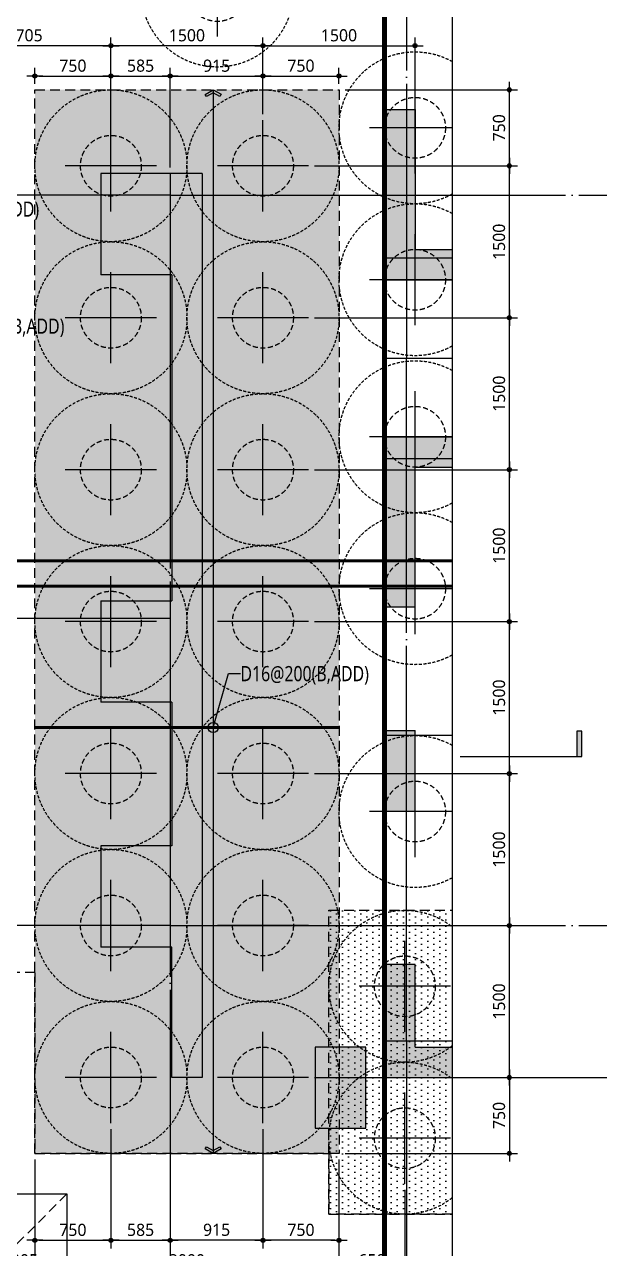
# Model space of a CAD drawing. Header units: millimetres. Extents: x 262481 to 2519995, y -394348 to 364571.
# Drawn here: x 518867 to 524539, y -78800 to -66717 of the extents above; entities that cross this region are included whole.
import ezdxf
from ezdxf.enums import TextEntityAlignment as Align
from ezdxf.xclip import XClip

# ---------------------------------------------------------------- set-up
doc = ezdxf.new("R2010")
doc.units = ezdxf.units.MM
doc.header["$LTSCALE"] = 65
doc.header["$XCLIPFRAME"] = 0
for name, pattern in [('CEN', [62, 60, -1, 0, -1]), ('HID', [2.5, 2, -0.5]), ('HID2', [7.5, 6, -1.5]), ('XS-기초$0$CEN', [62, 60, -1, 0, -1]), ('XS-기초$0$HID', [2.3, 1.5, -0.8])]:
    doc.linetypes.add(name, pattern=pattern)
doc.layers.get('Defpoints').update_dxf_attribs({"color": 145})
for name, color, linetype in [('BAR-B', 2, 'HID2'), ('BAR-T', 2, 'Continuous'), ('CEN', 1, 'CEN'), ('DIM', 7, 'Continuous'), ('DOT', 3, 'Continuous'), ('LEADER', 7, 'Continuous'), ('SEC', 11, 'Continuous'), ('T', 1, 'Continuous'), ('XS-기초$0$252', 252, 'Continuous'), ('XS-기초$0$CEN', 1, 'XS-기초$0$CEN'), ('XS-기초$0$PILE', 3, 'XS-기초$0$HID'), ('XS-기초$0$WALL', 11, 'Continuous'), ('XS-기초$0$기초연단', 3, 'Continuous'), ('XS-기초$0$보강구간', 6, 'XS-기초$0$HID'), ('XS-기초$0$집수정-우수', 6, 'Continuous'), ('철근변경선', 1, 'HID')]:
    doc.layers.add(name, color=color, linetype=linetype)
doc.layers.add('DEFPOINT', color=144, linetype='Continuous', plot=False)
doc.layers.add('XS-기초$0$DEFPOINT', color=144, linetype='Continuous', plot=False)
doc.styles.add('맑은고딕', font='malgun.ttf')
doc.dimstyles.new('DIM_40', dxfattribs={"dimscale": 40, "dimtxt": 3, "dimasz": 1, "dimexe": 2, "dimexo": 1.5, "dimgap": 1, "dimtad": 1, "dimdec": 0, "dimzin": 0, "dimdsep": 46, "dimtxsty": '맑은고딕', "dimblk1": 'DIMDOT', "dimblk2": 'DIMDOT', "dimsah": 1, "dimcen": 0.09, "dimdle": 2, "dimclrd": 7, "dimclre": 7, "dimclrt": 6, "dimadec": 0, "dimazin": 0, "dimtfac": 1, "dimtdec": 0, "dimtix": 1, "dimtmove": 2, "dimatfit": 3, "dimldrblk": 'DIMDOT', "dimfxl": 0, "dimtolj": 1, "dimtzin": 0, "dimarcsym": 0})

# ---------------------------------------------------------------- blocks, each defined once
blk = doc.blocks.new('XS-기초$0$PILE-600')
at = {"layer": 'XS-기초$0$DEFPOINT', "color": 173, "linetype": 'XS-기초$0$HID', "ltscale": 0.3}
blk.add_circle((0, 0), 750, dxfattribs=at)
at = {"layer": 'XS-기초$0$PILE', "linetype": 'Continuous'}
for p, q in [((0, -450), (0, 450)), ((-450, 0), (450, 0))]:
    blk.add_line(p, q, dxfattribs=at)
at = {"layer": 'XS-기초$0$PILE', "ltscale": 0.5}
blk.add_circle((0, 0), 300, dxfattribs=at)
blk = doc.blocks.new('XS-기초$0$A$C762E058C')
at = {"layer": 'XS-기초$0$252'}
h = blk.add_hatch(color=256, dxfattribs=at)
h.dxf.hatch_style = 1
h.paths.add_polyline_path([(93400, -71500), (92600, -71500), (92600, -72000), (93400, -72000)])
h.paths.add_polyline_path([(85300, -71500), (84500, -71500), (84500, -72000), (85300, -72000)])
h.paths.add_polyline_path([(93400, -63400), (92600, -63400), (92600, -63900), (93400, -63900)])
h.paths.add_polyline_path([(85300, -63400), (84500, -63400), (84500, -63900), (85300, -63900)])
h.paths.add_polyline_path([(93400, -55300), (92600, -55300), (92600, -55800), (93400, -55800)])
h.paths.add_polyline_path([(85300, -55300), (84500, -55300), (84500, -55800), (85300, -55800)])
h.paths.add_polyline_path([(93400, -47200), (92600, -47200), (92600, -47700), (93400, -47700)])
h.paths.add_polyline_path([(85300, -47200), (84500, -47200), (84500, -47700), (85300, -47700)])
h.paths.add_polyline_path([(93400, -39100), (92600, -39100), (92600, -39600), (93400, -39600)])
h.paths.add_polyline_path([(85300, -39100), (84500, -39100), (84500, -39600), (85300, -39600)])
h.paths.add_polyline_path([(73650, -71500), (72850, -71500), (72850, -72000), (73650, -72000)])
h.paths.add_polyline_path([(77850, -71500), (77050, -71500), (77050, -72000), (77850, -72000)])
h.paths.add_polyline_path([(68450, -71500), (67650, -71500), (67650, -72000), (68450, -72000)])
h.paths.add_polyline_path([(73650, -63400), (72850, -63400), (72850, -63900), (73650, -63900)])
h.paths.add_polyline_path([(77850, -63400), (77050, -63400), (77050, -63900), (77850, -63900)])
h.paths.add_polyline_path([(68450, -63400), (67650, -63400), (67650, -63900), (68450, -63900)])
h.paths.add_polyline_path([(73650, -55300), (72850, -55300), (72850, -55800), (73650, -55800)])
h.paths.add_polyline_path([(77850, -55300), (77050, -55300), (77050, -55800), (77850, -55800)])
h.paths.add_polyline_path([(68450, -55300), (67650, -55300), (67650, -55800), (68450, -55800)])
h.paths.add_polyline_path([(73650, -47200), (72850, -47200), (72850, -47700), (73650, -47700)])
h.paths.add_polyline_path([(77850, -47200), (77050, -47200), (77050, -47700), (77850, -47700)])
h.paths.add_polyline_path([(68450, -47200), (67650, -47200), (67650, -47700), (68450, -47700)])
h.paths.add_polyline_path([(73650, -39100), (72850, -39100), (72850, -39600), (73650, -39600)])
h.paths.add_polyline_path([(77850, -39100), (77050, -39100), (77050, -39600), (77850, -39600)])
h.paths.add_polyline_path([(68450, -39100), (67650, -39100), (67650, -39600), (68450, -39600)])
h.paths.add_polyline_path([(73650, -22900), (72850, -22900), (72850, -23400), (73650, -23400)])
h.paths.add_polyline_path([(73650, -31000), (72850, -31000), (72850, -31500), (73650, -31500)])
h.paths.add_polyline_path([(101500, -63400), (100700, -63400), (100700, -63900), (101500, -63900)])
h.paths.add_polyline_path([(101500, -41540), (100700, -41540), (100700, -42040), (101500, -42040)])
h.paths.add_polyline_path([(101500, -35500), (100700, -35500), (100700, -36000), (101500, -36000)])
h.paths.add_polyline_path([(101500, -29350), (100700, -29350), (100700, -29850), (101500, -29850)])
h.paths.add_polyline_path([(101500, -22900), (100700, -22900), (100700, -23400), (101500, -23400)])
h.paths.add_polyline_path([(68450, -22900), (67650, -22900), (67650, -23400), (68450, -23400)])
h.paths.add_polyline_path([(77850, -22900), (77050, -22900), (77050, -23400), (77850, -23400)])
h.paths.add_polyline_path([(85300, -22900), (84500, -22900), (84500, -23400), (85300, -23400)])
h.paths.add_polyline_path([(93400, -31000), (92600, -31000), (92600, -31500), (93400, -31500)])
h.paths.add_polyline_path([(77850, -31000), (77050, -31000), (77050, -31500), (77850, -31500)])
h.paths.add_polyline_path([(85300, -31000), (84500, -31000), (84500, -31500), (85300, -31500)])
h.paths.add_polyline_path([(93400, -22900), (92600, -22900), (92600, -23400), (93400, -23400)])
h.paths.add_polyline_path([(68450, -31000), (67650, -31000), (67650, -31500), (68450, -31500)])
h.paths.add_polyline_path([(101500, -47580), (100700, -47580), (100700, -48080), (101500, -48080)])
h.paths.add_polyline_path([(101500, -55300), (100700, -55300), (100700, -55800), (101500, -55800)])
h.paths.add_polyline_path([(101700, -72000), (101700, -71200), (101200, -71200), (101200, -72000)])
h.paths.add_polyline_path([(125700, -72000), (125700, -71200), (125200, -71200), (125200, -72000)])
h.paths.add_polyline_path([(117700, -72000), (117700, -71200), (117200, -71200), (117200, -72000)])
h.paths.add_polyline_path([(109700, -72000), (109700, -71200), (109200, -71200), (109200, -72000)])
h.paths.add_polyline_path([(136755, -71500), (135955, -71500), (135955, -72000), (136755, -72000)])
h.paths.add_polyline_path([(144555, -71500), (143755, -71500), (143755, -72000), (144555, -72000)])
h.paths.add_polyline_path([(133700, -72000), (133700, -71200), (133200, -71200), (133200, -72000)])
h = blk.add_hatch(color=256, dxfattribs=at)
h.dxf.hatch_style = 1
h.paths.add_polyline_path([(124805, -55785), (124805, -55985), (123925, -55985), (123925, -56285), (125305, -56285), (125305, -57445), (126255, -57445), (126255, -63825), (124900, -63825), (124900, -64125), (125200, -64125), (125200, -64625), (125700, -64625), (125700, -64125), (126255, -64125), (126255, -65410), (126505, -65410), (126505, -64125), (127860, -64125), (127860, -63825), (126505, -63825), (126505, -57445), (127455, -57445), (127455, -56285), (128835, -56285), (128835, -55985), (127155, -55985), (127155, -57145), (126380, -57145), (125605, -57145), (125605, -55985), (125605, -55785)])
h.paths.add_polyline_path([(106100, -55300), (105300, -55300), (105300, -55800), (106100, -55800)])
h.paths.add_polyline_path([(105600, -63900), (105800, -63900), (105800, -65410), (106100, -65410), (106100, -64125), (107400, -64125), (107400, -63825), (106100, -63825), (106100, -60730), (109280, -60730), (109280, -60480), (106100, -60480), (106100, -56285), (106915, -56285), (106915, -55985), (105800, -55985), (105800, -63100), (105600, -63100)])
h.paths.add_polyline_path([(133680, -63250), (133480, -63250), (133480, -55950), (133680, -55950), (133680, -55150), (133480, -55150), (133480, -54495), (133180, -54495), (133180, -55985), (132365, -55985), (132365, -56285), (133180, -56285), (133180, -60480), (130000, -60480), (130000, -60730), (133180, -60730), (133180, -63825), (131880, -63825), (131880, -64125), (133180, -64125), (133180, -65410), (133480, -65410), (133480, -64050), (133680, -64050)])
h.paths.add_polyline_path([(117700, -64625), (117700, -63825), (117200, -63825), (117200, -64625)], flags=17)
h.paths.add_polyline_path([(109700, -63825), (109200, -63825), (108910, -63825), (108910, -64125), (109200, -64125), (109200, -64625), (109700, -64625)])
h.paths.add_polyline_path([(124075, -54635), (124375, -54635), (124375, -46185), (117850, -46185), (117850, -45985), (117050, -45985), (117050, -46185), (116075, -46185), (116075, -46485), (116525, -46485), (116525, -49385), (116825, -49385), (116825, -46485), (121375, -46485), (121375, -49085), (117935, -49085), (117935, -49385), (121850, -49385), (121850, -49085), (121675, -49085), (121675, -46485), (124075, -46485), (124075, -49085), (123420, -49085), (123420, -49385), (124075, -49385), (124075, -51585), (123475, -51585), (123475, -51885), (124075, -51885), (124075, -54185), (119175, -54185), (119175, -51885), (119875, -51885), (119875, -51585), (118875, -51585), (118875, -54185), (116525, -54185), (116525, -54485), (124075, -54485)])
h.paths.add_polyline_path([(120965, -51885), (122285, -51885), (122285, -51585), (120965, -51585)], flags=17)
h.paths.add_polyline_path([(114725, -53185), (113725, -53185), (113725, -53885), (110505, -53885), (110505, -53185), (109505, -53185), (109505, -53885), (108085, -53885), (108085, -53185), (107085, -53185), (107085, -53885), (105800, -53885), (105800, -54185), (114725, -54185)])
h.paths.add_polyline_path([(113025, -65410), (112775, -65410), (112775, -64125), (111420, -64125), (111420, -63825), (112775, -63825), (112775, -57445), (111825, -57445), (111825, -56285), (110445, -56285), (110445, -55985), (112125, -55985), (112125, -57145), (112900, -57145), (113675, -57145), (113675, -55985), (115355, -55985), (115355, -56285), (113975, -56285), (113975, -57445), (113025, -57445), (113025, -63825), (114380, -63825), (114380, -64125), (113025, -64125)])
h.paths.add_polyline_path([(119765, -65410), (119515, -65410), (119515, -64125), (118400, -64125), (118400, -63825), (119515, -63825), (119515, -60730), (116520, -60730), (116520, -60480), (119515, -60480), (119515, -56285), (118885, -56285), (118885, -55985), (119640, -55985), (120395, -55985), (120395, -56285), (119765, -56285), (119765, -60480), (122760, -60480), (122760, -60730), (119765, -60730), (119765, -63825), (120880, -63825), (120880, -64125), (119765, -64125)])
h.paths.add_polyline_path([(122390, -64125), (122390, -63825), (122790, -63825), (122790, -64125)])
h.paths.add_polyline_path([(122510, -63125), (122760, -63125), (122760, -61590), (122510, -61590)], flags=17)
h.paths.add_polyline_path([(122510, -56985), (122760, -56985), (122760, -57815), (122510, -57815)], flags=17)
h.paths.add_polyline_path([(121905, -56285), (122705, -56285), (122705, -55985), (121905, -55985)])
h.paths.add_polyline_path([(130370, -64125), (130370, -63825), (129970, -63825), (129970, -64125)])
h.paths.add_polyline_path([(130250, -63125), (130000, -63125), (130000, -61590), (130250, -61590)])
h.paths.add_polyline_path([(130250, -56985), (130000, -56985), (130000, -57815), (130250, -57815)])
h.paths.add_polyline_path([(130855, -56285), (130055, -56285), (130055, -55985), (130855, -55985)], flags=17)
h.paths.add_polyline_path([(116890, -64125), (116890, -63825), (116490, -63825), (116490, -64125)])
h.paths.add_polyline_path([(116770, -63125), (116520, -63125), (116520, -61590), (116770, -61590)])
h.paths.add_polyline_path([(116770, -56985), (116520, -56985), (116520, -57815), (116770, -57815)])
h.paths.add_polyline_path([(117375, -56285), (116575, -56285), (116575, -55985), (117375, -55985)])
h.paths.add_polyline_path([(109030, -63125), (109280, -63125), (109280, -61590), (109030, -61590)], flags=17)
h.paths.add_polyline_path([(109030, -56985), (109280, -56985), (109280, -57815), (109030, -57815)], flags=17)
h.paths.add_polyline_path([(108425, -56285), (109225, -56285), (109225, -55985), (108425, -55985)])
h.paths.add_polyline_path([(125850, -47200), (125050, -47200), (125050, -47700), (125850, -47700)])
h.paths.add_polyline_path([(114725, -50300), (113725, -50300), (113725, -51300), (114725, -51300)])
h.paths.add_polyline_path([(110505, -50300), (109505, -50300), (109505, -51300), (110505, -51300)])
h.paths.add_polyline_path([(108085, -50300), (107085, -50300), (107085, -51300), (108085, -51300)])
h.paths.add_polyline_path([(110505, -45410), (109505, -45410), (109505, -44410), (110505, -44410)])
h.paths.add_polyline_path([(108085, -45410), (107085, -45410), (107085, -44410), (108085, -44410)])
h.paths.add_polyline_path([(110505, -48330), (109505, -48330), (109505, -47330), (110505, -47330), (110505, -47705), (113005, -47705), (113005, -46805), (114425, -46805), (114425, -45775), (114725, -45775), (114725, -47105), (113305, -47105), (113305, -47830), (113305, -48555), (114725, -48555), (114725, -49850), (114425, -49850), (114425, -48855), (113005, -48855), (113005, -47955), (110505, -47955)])
h.paths.add_polyline_path([(108085, -48330), (107085, -48330), (107085, -47955), (105800, -47955), (105800, -47705), (107085, -47705), (107085, -47330), (108085, -47330)])
h.paths.add_polyline_path([(113725, -44360), (113725, -44610), (113095, -44610), (113095, -44360)])
h.paths.add_polyline_path([(114425, -43755), (114425, -44555), (114725, -44555), (114725, -43755)])
h.paths.add_polyline_path([(133850, -47200), (133050, -47200), (133050, -47700), (133850, -47700)])
h.paths.add_polyline_path([(125850, -39100), (125050, -39100), (125050, -39600), (125850, -39600)])
h.paths.add_polyline_path([(117850, -39100), (117050, -39100), (117050, -39600), (117850, -39600)], flags=17)
h.paths.add_polyline_path([(117485, -34200), (117485, -34500), (118975, -34500), (118975, -36300), (116075, -36300), (116075, -36600), (119275, -36600), (119275, -29350), (105800, -29350), (105800, -29650), (107085, -29650), (107085, -30350), (108085, -30350), (108085, -29650), (109505, -29650), (109505, -30350), (110505, -30350), (110505, -29650), (114425, -29650), (114425, -30465), (114725, -30465), (114725, -29650), (116075, -29650), (116075, -35190), (116375, -35190), (116375, -29650), (118975, -29650), (118975, -34200)])
h.paths.add_polyline_path([(110505, -41290), (109505, -41290), (109505, -42290), (110505, -42290), (110505, -41915), (114425, -41915), (114425, -42545), (114725, -42545), (114725, -41790), (114725, -41035), (114425, -41035), (114425, -41665), (110505, -41665)])
h.paths.add_polyline_path([(108085, -41290), (107085, -41290), (107085, -41665), (105800, -41665), (105800, -41915), (107085, -41915), (107085, -42290), (108085, -42290)])
h.paths.add_polyline_path([(110505, -38170), (109505, -38170), (109505, -39170), (110505, -39170)])
h.paths.add_polyline_path([(108085, -38170), (107085, -38170), (107085, -39170), (108085, -39170)])
h.paths.add_polyline_path([(110505, -36250), (109505, -36250), (109505, -35250), (110505, -35250), (110505, -35625), (113005, -35625), (113005, -34725), (114425, -34725), (114425, -33695), (114725, -33695), (114725, -35025), (113305, -35025), (113305, -35750), (113305, -36475), (114725, -36475), (114725, -37805), (114425, -37805), (114425, -36775), (113005, -36775), (113005, -35875), (110505, -35875)])
h.paths.add_polyline_path([(108085, -36250), (107085, -36250), (107085, -35875), (105800, -35875), (105800, -35625), (107085, -35625), (107085, -35250), (108085, -35250)])
h.paths.add_polyline_path([(110505, -33330), (109505, -33330), (109505, -32330), (110505, -32330)], flags=17)
h.paths.add_polyline_path([(108085, -33330), (107085, -33330), (107085, -32330), (108085, -32330)], flags=17)
h.paths.add_polyline_path([(113725, -39220), (113725, -38970), (113095, -38970), (113095, -39220)])
h.paths.add_polyline_path([(114425, -39825), (114425, -39025), (114725, -39025), (114725, -39825)])
h.paths.add_polyline_path([(113725, -32280), (113725, -32530), (113095, -32530), (113095, -32280)], flags=17)
h.paths.add_polyline_path([(114425, -31675), (114425, -32475), (114725, -32475), (114725, -31675)], flags=17)
edge = h.paths.add_edge_path()
edge.add_line((121375, -49385), (121850, -49385))
edge.add_line((116075, -34200), (116075, -34500))
blk = doc.blocks.new('XS-기초')
at = {"layer": 'XS-기초$0$CEN'}
for p, q in [((225610, 144430), (225610, 150470)), ((232820, 144430), (232820, 150470)), ((228640, 144430), (228640, 148150)), ((233035, 144430), (224110, 144430)), ((224470, 142315), (224470, 132890)), ((227490, 142315), (227490, 140265)), ((230220, 142315), (230220, 140640)), ((231210, 142315), (231210, 132890)), ((231210, 142315), (231210, 132890)), ((232200, 142315), (232200, 140640)), ((224470, 142100), (231210, 142100)), ((237950, 142100), (231210, 142100))]:
    blk.add_line(p, q, dxfattribs=at)
at = {"layer": 'XS-기초$0$WALL'}
for p, q in [((225395, 144415), (225395, 145115)), ((226395, 145115), (225395, 145115)), ((226395, 144415), (226395, 145115)), ((227815, 144415), (227815, 145115)), ((228815, 145115), (227815, 145115)), ((228815, 145115), (228815, 144415)), ((232035, 144415), (232035, 145115)), ((233035, 145115), (232035, 145115)), ((233035, 144115), (233035, 145115)), ((224110, 144115), (224110, 144415)), ((224110, 144415), (225395, 144415)), ((227815, 144415), (226395, 144415)), ((232035, 144415), (228815, 144415)), ((233035, 144115), (224110, 144115)), ((223610, 143000), (223610, 142500)), ((224410, 143000), (223610, 143000)), ((224410, 142500), (224410, 143000)), ((223610, 142500), (224410, 142500)), ((224110, 142315), (225225, 142315)), ((224110, 142315), (224110, 135200)), ((225225, 142015), (225225, 142315)), ((226735, 142015), (226735, 142315)), ((226735, 142315), (227535, 142315)), ((227535, 142315), (227535, 142015)), ((228755, 142315), (228755, 142015)), ((228755, 142315), (230435, 142315)), ((230435, 142315), (230435, 141155)), ((233665, 142315), (231985, 142315)), ((231985, 142315), (231985, 141155)), ((233665, 142315), (233665, 142015)), ((224410, 142015), (225225, 142015)), ((224410, 142015), (224410, 137820)), ((226735, 142015), (227535, 142015)), ((228755, 142015), (230135, 142015)), ((230135, 142015), (230135, 140855)), ((233665, 142015), (232285, 142015)), ((232285, 142015), (232285, 140855))]:
    blk.add_line(p, q, dxfattribs=at)
at = {"layer": 'XS-기초$0$기초연단', "linetype": 'XS-기초$0$HID'}
for p, q in [((225145, 145765), (225145, 148970)), ((225145, 145765), (223360, 145765)), ((223360, 145765), (223360, 142865)), ((222760, 142865), (222760, 132140)), ((223360, 142865), (222760, 142865))]:
    blk.add_line(p, q, dxfattribs=at)
at = {"layer": 'XS-기초$0$보강구간'}
for points in [[(223360, 142765), (223360, 145765), (233860, 145765), (233860, 142765)], [(225760, 132140), (222760, 132140), (222760, 142865), (225760, 142865)]]:
    blk.add_lwpolyline(points, close=True, dxfattribs=at)
at = {"layer": 'XS-기초$0$집수정-우수', "linetype": 'XS-기초$0$HID'}
blk.add_line((222960, 145450), (221460, 146950), dxfattribs=at)
at = {"layer": 'XS-기초$0$집수정-우수'}
blk.add_lwpolyline([(222960, 145450), (221460, 145450), (221460, 146950), (222960, 146950)], close=True, dxfattribs=at)
at = {"layer": 'XS-기초$0$252'}
blk.add_blockref('XS-기초$0$A$C762E058C', (118310, 198300), dxfattribs=at)
at = {"layer": 'XS-기초$0$PILE'}
for p in [(224110, 145015), (225610, 145015), (227110, 145015), (228610, 145015), (230110, 145015), (231610, 145015), (233110, 145015), (234835, 143965), (224110, 143515), (225610, 143515), (227110, 143515), (228610, 143515), (230110, 143515), (231610, 143515), (233110, 143515), (223510, 142115), (225010, 142115), (226735, 142015), (228935, 142015), (230435, 142015), (231985, 142015), (233485, 142015)]:
    blk.add_blockref('XS-기초$0$PILE-600', p, dxfattribs=at)
blk = doc.blocks.new('단면기호')
at = {"layer": 'SEC'}
blk.add_hatch(color=2, dxfattribs=at).paths.add_polyline_path([(-0.83, 0), (0, 0), (0, 4.17), (-0.83, 4.17)])
at = {"layer": 'SEC', "color": 2}
blk.add_line((-0.83, 0), (0, 0), dxfattribs=at)
blk.add_lwpolyline([(-20, 0), (0, 0), (0, 4.17), (-0.83, 4.17), (-0.83, 0)], dxfattribs=at)
blk = doc.blocks.new('DIMDOT')
at = {"layer": 'DIM', "linetype": 'Continuous'}
blk.add_line((-2, 0), (2, 0), dxfattribs=at)
for radius in [0.5, 0.25]:
    blk.add_circle((0, 0), radius, dxfattribs=at)
blk = doc.blocks.new('*D755')
at = {"layer": 'Defpoints', "color": 0, "linetype": 'Continuous', "transparency": 16777216}
for p in [(518969, -77862), (521969, -77862), (521969, -79019)]:
    blk.add_point(p, dxfattribs=at)
at = {"layer": 'DIM', "color": 7, "linetype": 'Continuous', "lineweight": -2, "transparency": 16777216}
for p, q in [((518969, -77922), (518969, -79099)), ((521969, -77922), (521969, -79099)), ((519009, -79019), (521929, -79019))]:
    blk.add_line(p, q, dxfattribs=at)
at = {"layer": 'DIM', "color": 7, "linetype": 'Continuous', "lineweight": -2, "transparency": 16777216, "xscale": 40, "yscale": 40, "zscale": 40, "rotation": 180}
blk.add_blockref('DIMDOT', (518969, -79019), dxfattribs=at)
at = {"layer": 'DIM', "color": 7, "linetype": 'Continuous', "lineweight": -2, "transparency": 16777216, "xscale": 40, "yscale": 40, "zscale": 40}
blk.add_blockref('DIMDOT', (521969, -79019), dxfattribs=at)
at = {"layer": 'DIM', "color": 6, "linetype": 'Continuous', "transparency": 16777216, "insert": (520469, -78917), "char_height": 120, "attachment_point": 5, "style": '맑은고딕'}
blk.add_mtext('\\A1;3000', dxfattribs=at)
blk = doc.blocks.new('*D756')
at = {"layer": 'Defpoints', "color": 0, "linetype": 'Continuous', "transparency": 16777216}
for p in [(519719, -77562), (518969, -77862), (519719, -78719)]:
    blk.add_point(p, dxfattribs=at)
at = {"layer": 'DIM', "color": 7, "linetype": 'Continuous', "lineweight": -2, "transparency": 16777216}
for p, q in [((519719, -77622), (519719, -78799)), ((518969, -77922), (518969, -78799)), ((519009, -78719), (519679, -78719))]:
    blk.add_line(p, q, dxfattribs=at)
at = {"layer": 'DIM', "color": 7, "linetype": 'Continuous', "lineweight": -2, "transparency": 16777216, "xscale": 40, "yscale": 40, "zscale": 40, "rotation": 180}
blk.add_blockref('DIMDOT', (518969, -78719), dxfattribs=at)
at = {"layer": 'DIM', "color": 7, "linetype": 'Continuous', "lineweight": -2, "transparency": 16777216, "xscale": 40, "yscale": 40, "zscale": 40}
blk.add_blockref('DIMDOT', (519719, -78719), dxfattribs=at)
at = {"layer": 'DIM', "color": 6, "linetype": 'Continuous', "transparency": 16777216, "insert": (519344, -78617), "char_height": 120, "attachment_point": 5, "style": '맑은고딕'}
blk.add_mtext('\\A1;750', dxfattribs=at)
blk = doc.blocks.new('*D757')
at = {"layer": 'Defpoints', "color": 0, "linetype": 'Continuous', "transparency": 16777216}
for p in [(521219, -77562), (521969, -77862), (521219, -78719)]:
    blk.add_point(p, dxfattribs=at)
at = {"layer": 'DIM', "color": 7, "linetype": 'Continuous', "lineweight": -2, "transparency": 16777216}
for p, q in [((521219, -77622), (521219, -78799)), ((521969, -77922), (521969, -78799)), ((521929, -78719), (521259, -78719))]:
    blk.add_line(p, q, dxfattribs=at)
at = {"layer": 'DIM', "color": 7, "linetype": 'Continuous', "lineweight": -2, "transparency": 16777216, "xscale": 40, "yscale": 40, "zscale": 40, "rotation": 180}
blk.add_blockref('DIMDOT', (521219, -78719), dxfattribs=at)
at = {"layer": 'DIM', "color": 7, "linetype": 'Continuous', "lineweight": -2, "transparency": 16777216, "xscale": 40, "yscale": 40, "zscale": 40}
blk.add_blockref('DIMDOT', (521969, -78719), dxfattribs=at)
at = {"layer": 'DIM', "color": 6, "linetype": 'Continuous', "transparency": 16777216, "insert": (521594, -78617), "char_height": 120, "attachment_point": 5, "style": '맑은고딕'}
blk.add_mtext('\\A1;750', dxfattribs=at)
blk = doc.blocks.new('*D758')
at = {"layer": 'Defpoints', "color": 0, "linetype": 'Continuous', "transparency": 16777216}
for p in [(521219, -77562), (520304, -77862), (520304, -78719)]:
    blk.add_point(p, dxfattribs=at)
at = {"layer": 'DIM', "color": 7, "linetype": 'Continuous', "lineweight": -2, "transparency": 16777216}
for p, q in [((521219, -77622), (521219, -78799)), ((520304, -77922), (520304, -78799)), ((521179, -78719), (520344, -78719))]:
    blk.add_line(p, q, dxfattribs=at)
at = {"layer": 'DIM', "color": 7, "linetype": 'Continuous', "lineweight": -2, "transparency": 16777216, "xscale": 40, "yscale": 40, "zscale": 40, "rotation": 180}
blk.add_blockref('DIMDOT', (520304, -78719), dxfattribs=at)
at = {"layer": 'DIM', "color": 7, "linetype": 'Continuous', "lineweight": -2, "transparency": 16777216, "xscale": 40, "yscale": 40, "zscale": 40}
blk.add_blockref('DIMDOT', (521219, -78719), dxfattribs=at)
at = {"layer": 'DIM', "color": 6, "linetype": 'Continuous', "transparency": 16777216, "insert": (520762, -78616), "char_height": 120, "attachment_point": 5, "style": '맑은고딕'}
blk.add_mtext('\\A1;915', dxfattribs=at)
blk = doc.blocks.new('*D759')
at = {"layer": 'Defpoints', "color": 0, "linetype": 'Continuous', "transparency": 16777216}
for p in [(520304, -77562), (519719, -77862), (520304, -78719)]:
    blk.add_point(p, dxfattribs=at)
at = {"layer": 'DIM', "color": 7, "linetype": 'Continuous', "lineweight": -2, "transparency": 16777216}
for p, q in [((520304, -77622), (520304, -78799)), ((519719, -77922), (519719, -78799)), ((519759, -78719), (520264, -78719))]:
    blk.add_line(p, q, dxfattribs=at)
at = {"layer": 'DIM', "color": 7, "linetype": 'Continuous', "lineweight": -2, "transparency": 16777216, "xscale": 40, "yscale": 40, "zscale": 40, "rotation": 180}
blk.add_blockref('DIMDOT', (519719, -78719), dxfattribs=at)
at = {"layer": 'DIM', "color": 7, "linetype": 'Continuous', "lineweight": -2, "transparency": 16777216, "xscale": 40, "yscale": 40, "zscale": 40}
blk.add_blockref('DIMDOT', (520304, -78719), dxfattribs=at)
at = {"layer": 'DIM', "color": 6, "linetype": 'Continuous', "transparency": 16777216, "insert": (520012, -78617), "char_height": 120, "attachment_point": 5, "style": '맑은고딕'}
blk.add_mtext('\\A1;585', dxfattribs=at)
blk = doc.blocks.new('*D781')
at = {"layer": 'Defpoints', "color": 0, "linetype": 'Continuous', "transparency": 16777216}
for p in [(518014, -66926), (518014, -67887), (519719, -68112)]:
    blk.add_point(p, dxfattribs=at)
at = {"layer": 'DIM', "color": 7, "linetype": 'Continuous', "lineweight": -2, "transparency": 16777216}
for p, q in [((518014, -67827), (518014, -66846)), ((519679, -66926), (518054, -66926)), ((519719, -68052), (519719, -66846))]:
    blk.add_line(p, q, dxfattribs=at)
at = {"layer": 'DIM', "color": 7, "linetype": 'Continuous', "lineweight": -2, "transparency": 16777216, "xscale": 40, "yscale": 40, "zscale": 40, "rotation": 180}
blk.add_blockref('DIMDOT', (518014, -66926), dxfattribs=at)
at = {"layer": 'DIM', "color": 7, "linetype": 'Continuous', "lineweight": -2, "transparency": 16777216, "xscale": 40, "yscale": 40, "zscale": 40}
blk.add_blockref('DIMDOT', (519719, -66926), dxfattribs=at)
at = {"layer": 'DIM', "color": 6, "linetype": 'Continuous', "transparency": 16777216, "insert": (518867, -66824), "char_height": 120, "attachment_point": 5, "style": '맑은고딕'}
blk.add_mtext('\\A1;1705', dxfattribs=at)
blk = doc.blocks.new('*D782')
at = {"layer": 'Defpoints', "color": 0, "linetype": 'Continuous', "transparency": 16777216}
for p in [(519719, -66926), (519719, -67662), (521219, -67662)]:
    blk.add_point(p, dxfattribs=at)
at = {"layer": 'DIM', "color": 7, "linetype": 'Continuous', "lineweight": -2, "transparency": 16777216}
for p, q in [((519719, -67602), (519719, -66846)), ((521179, -66926), (519759, -66926)), ((521219, -67602), (521219, -66846))]:
    blk.add_line(p, q, dxfattribs=at)
at = {"layer": 'DIM', "color": 7, "linetype": 'Continuous', "lineweight": -2, "transparency": 16777216, "xscale": 40, "yscale": 40, "zscale": 40, "rotation": 180}
blk.add_blockref('DIMDOT', (519719, -66926), dxfattribs=at)
at = {"layer": 'DIM', "color": 7, "linetype": 'Continuous', "lineweight": -2, "transparency": 16777216, "xscale": 40, "yscale": 40, "zscale": 40}
blk.add_blockref('DIMDOT', (521219, -66926), dxfattribs=at)
at = {"layer": 'DIM', "color": 6, "linetype": 'Continuous', "transparency": 16777216, "insert": (520469, -66824), "char_height": 120, "attachment_point": 5, "style": '맑은고딕'}
blk.add_mtext('\\A1;1500', dxfattribs=at)
blk = doc.blocks.new('*D783')
at = {"layer": 'Defpoints', "color": 0, "linetype": 'Continuous', "transparency": 16777216}
for p in [(522719, -66926), (521219, -67662), (522719, -67662)]:
    blk.add_point(p, dxfattribs=at)
at = {"layer": 'DIM', "color": 7, "linetype": 'Continuous', "lineweight": -2, "transparency": 16777216}
for p, q in [((521219, -67602), (521219, -66846)), ((521259, -66926), (522679, -66926)), ((522719, -67602), (522719, -66846))]:
    blk.add_line(p, q, dxfattribs=at)
at = {"layer": 'DIM', "color": 7, "linetype": 'Continuous', "lineweight": -2, "transparency": 16777216, "xscale": 40, "yscale": 40, "zscale": 40, "rotation": 180}
blk.add_blockref('DIMDOT', (521219, -66926), dxfattribs=at)
at = {"layer": 'DIM', "color": 7, "linetype": 'Continuous', "lineweight": -2, "transparency": 16777216, "xscale": 40, "yscale": 40, "zscale": 40}
blk.add_blockref('DIMDOT', (522719, -66926), dxfattribs=at)
at = {"layer": 'DIM', "color": 6, "linetype": 'Continuous', "transparency": 16777216, "insert": (521969, -66824), "char_height": 120, "attachment_point": 5, "style": '맑은고딕'}
blk.add_mtext('\\A1;1500', dxfattribs=at)
blk = doc.blocks.new('*D792')
at = {"layer": 'Defpoints', "color": 0, "linetype": 'Continuous', "transparency": 16777216}
for p in [(519719, -67226), (518969, -67362), (519719, -67362)]:
    blk.add_point(p, dxfattribs=at)
at = {"layer": 'DIM', "color": 7, "linetype": 'Continuous', "lineweight": -2, "transparency": 16777216}
for p, q in [((518969, -67302), (518969, -67146)), ((519719, -67302), (519719, -67146)), ((519009, -67226), (519679, -67226))]:
    blk.add_line(p, q, dxfattribs=at)
at = {"layer": 'DIM', "color": 7, "linetype": 'Continuous', "lineweight": -2, "transparency": 16777216, "xscale": 40, "yscale": 40, "zscale": 40, "rotation": 180}
blk.add_blockref('DIMDOT', (518969, -67226), dxfattribs=at)
at = {"layer": 'DIM', "color": 7, "linetype": 'Continuous', "lineweight": -2, "transparency": 16777216, "xscale": 40, "yscale": 40, "zscale": 40}
blk.add_blockref('DIMDOT', (519719, -67226), dxfattribs=at)
at = {"layer": 'DIM', "color": 6, "linetype": 'Continuous', "transparency": 16777216, "insert": (519344, -67124), "char_height": 120, "attachment_point": 5, "style": '맑은고딕'}
blk.add_mtext('\\A1;750', dxfattribs=at)
blk = doc.blocks.new('*D793')
at = {"layer": 'Defpoints', "color": 0, "linetype": 'Continuous', "transparency": 16777216}
for p in [(521969, -67226), (521969, -67362), (521219, -67662)]:
    blk.add_point(p, dxfattribs=at)
at = {"layer": 'DIM', "color": 7, "linetype": 'Continuous', "lineweight": -2, "transparency": 16777216}
for p, q in [((521219, -67602), (521219, -67146)), ((521969, -67302), (521969, -67146)), ((521259, -67226), (521929, -67226))]:
    blk.add_line(p, q, dxfattribs=at)
at = {"layer": 'DIM', "color": 7, "linetype": 'Continuous', "lineweight": -2, "transparency": 16777216, "xscale": 40, "yscale": 40, "zscale": 40, "rotation": 180}
blk.add_blockref('DIMDOT', (521219, -67226), dxfattribs=at)
at = {"layer": 'DIM', "color": 7, "linetype": 'Continuous', "lineweight": -2, "transparency": 16777216, "xscale": 40, "yscale": 40, "zscale": 40}
blk.add_blockref('DIMDOT', (521969, -67226), dxfattribs=at)
at = {"layer": 'DIM', "color": 6, "linetype": 'Continuous', "transparency": 16777216, "insert": (521594, -67124), "char_height": 120, "attachment_point": 5, "style": '맑은고딕'}
blk.add_mtext('\\A1;750', dxfattribs=at)
blk = doc.blocks.new('*D798')
at = {"layer": 'Defpoints', "color": 0, "linetype": 'Continuous', "transparency": 16777216}
for p in [(520304, -67226), (519719, -67362), (520304, -68187)]:
    blk.add_point(p, dxfattribs=at)
at = {"layer": 'DIM', "color": 7, "linetype": 'Continuous', "lineweight": -2, "transparency": 16777216}
for p, q in [((519719, -67302), (519719, -67146)), ((520304, -68127), (520304, -67146)), ((519759, -67226), (520264, -67226))]:
    blk.add_line(p, q, dxfattribs=at)
at = {"layer": 'DIM', "color": 7, "linetype": 'Continuous', "lineweight": -2, "transparency": 16777216, "xscale": 40, "yscale": 40, "zscale": 40, "rotation": 180}
blk.add_blockref('DIMDOT', (519719, -67226), dxfattribs=at)
at = {"layer": 'DIM', "color": 7, "linetype": 'Continuous', "lineweight": -2, "transparency": 16777216, "xscale": 40, "yscale": 40, "zscale": 40}
blk.add_blockref('DIMDOT', (520304, -67226), dxfattribs=at)
at = {"layer": 'DIM', "color": 6, "linetype": 'Continuous', "transparency": 16777216, "insert": (520012, -67124), "char_height": 120, "attachment_point": 5, "style": '맑은고딕'}
blk.add_mtext('\\A1;585', dxfattribs=at)
blk = doc.blocks.new('*D799')
at = {"layer": 'Defpoints', "color": 0, "linetype": 'Continuous', "transparency": 16777216}
for p in [(521219, -67226), (521219, -67362), (520304, -68187)]:
    blk.add_point(p, dxfattribs=at)
at = {"layer": 'DIM', "color": 7, "linetype": 'Continuous', "lineweight": -2, "transparency": 16777216}
for p, q in [((520304, -68127), (520304, -67146)), ((521219, -67302), (521219, -67146)), ((520344, -67226), (521179, -67226))]:
    blk.add_line(p, q, dxfattribs=at)
at = {"layer": 'DIM', "color": 7, "linetype": 'Continuous', "lineweight": -2, "transparency": 16777216, "xscale": 40, "yscale": 40, "zscale": 40, "rotation": 180}
blk.add_blockref('DIMDOT', (520304, -67226), dxfattribs=at)
at = {"layer": 'DIM', "color": 7, "linetype": 'Continuous', "lineweight": -2, "transparency": 16777216, "xscale": 40, "yscale": 40, "zscale": 40}
blk.add_blockref('DIMDOT', (521219, -67226), dxfattribs=at)
at = {"layer": 'DIM', "color": 6, "linetype": 'Continuous', "transparency": 16777216, "insert": (520762, -67124), "char_height": 120, "attachment_point": 5, "style": '맑은고딕'}
blk.add_mtext('\\A1;915', dxfattribs=at)
blk = doc.blocks.new('*D800')
at = {"layer": 'Defpoints', "color": 0, "linetype": 'Continuous', "transparency": 16777216}
for p in [(521669, -77112), (521969, -77862), (523650, -77862)]:
    blk.add_point(p, dxfattribs=at)
at = {"layer": 'DIM', "color": 7, "linetype": 'Continuous', "lineweight": -2, "transparency": 16777216}
for p, q in [((521729, -77112), (523730, -77112)), ((523650, -77152), (523650, -77822)), ((522029, -77862), (523730, -77862))]:
    blk.add_line(p, q, dxfattribs=at)
at = {"layer": 'DIM', "color": 7, "linetype": 'Continuous', "lineweight": -2, "transparency": 16777216, "xscale": 40, "yscale": 40, "zscale": 40}
for p, rotation in [((523650, -77112), 90), ((523650, -77862), 270)]:
    blk.add_blockref('DIMDOT', p, dxfattribs=dict(at, rotation=rotation))
at = {"layer": 'DIM', "color": 6, "linetype": 'Continuous', "transparency": 16777216, "insert": (523548, -77487), "char_height": 120, "attachment_point": 5, "rotation": 90, "style": '맑은고딕'}
blk.add_mtext('\\A1;750', dxfattribs=at)
blk = doc.blocks.new('*D801')
at = {"layer": 'Defpoints', "color": 0, "linetype": 'Continuous', "transparency": 16777216}
for p in [(521669, -75612), (523650, -75612), (521669, -77112)]:
    blk.add_point(p, dxfattribs=at)
at = {"layer": 'DIM', "color": 7, "linetype": 'Continuous', "lineweight": -2, "transparency": 16777216}
for p, q in [((521729, -75612), (523730, -75612)), ((523650, -77072), (523650, -75652)), ((521729, -77112), (523730, -77112))]:
    blk.add_line(p, q, dxfattribs=at)
at = {"layer": 'DIM', "color": 7, "linetype": 'Continuous', "lineweight": -2, "transparency": 16777216, "xscale": 40, "yscale": 40, "zscale": 40}
for p, rotation in [((523650, -75612), 90), ((523650, -77112), 270)]:
    blk.add_blockref('DIMDOT', p, dxfattribs=dict(at, rotation=rotation))
at = {"layer": 'DIM', "color": 6, "linetype": 'Continuous', "transparency": 16777216, "insert": (523548, -76362), "char_height": 120, "attachment_point": 5, "rotation": 90, "style": '맑은고딕'}
blk.add_mtext('\\A1;1500', dxfattribs=at)
blk = doc.blocks.new('*D802')
at = {"layer": 'Defpoints', "color": 0, "linetype": 'Continuous', "transparency": 16777216}
for p in [(521669, -74112), (523650, -74112), (521669, -75612)]:
    blk.add_point(p, dxfattribs=at)
at = {"layer": 'DIM', "color": 7, "linetype": 'Continuous', "lineweight": -2, "transparency": 16777216}
for p, q in [((521729, -74112), (523730, -74112)), ((523650, -75572), (523650, -74152)), ((521729, -75612), (523730, -75612))]:
    blk.add_line(p, q, dxfattribs=at)
at = {"layer": 'DIM', "color": 7, "linetype": 'Continuous', "lineweight": -2, "transparency": 16777216, "xscale": 40, "yscale": 40, "zscale": 40}
for p, rotation in [((523650, -74112), 90), ((523650, -75612), 270)]:
    blk.add_blockref('DIMDOT', p, dxfattribs=dict(at, rotation=rotation))
at = {"layer": 'DIM', "color": 6, "linetype": 'Continuous', "transparency": 16777216, "insert": (523548, -74862), "char_height": 120, "attachment_point": 5, "rotation": 90, "style": '맑은고딕'}
blk.add_mtext('\\A1;1500', dxfattribs=at)
blk = doc.blocks.new('*D803')
at = {"layer": 'Defpoints', "color": 0, "linetype": 'Continuous', "transparency": 16777216}
for p in [(521669, -72612), (523650, -72612), (521729, -74112)]:
    blk.add_point(p, dxfattribs=at)
at = {"layer": 'DIM', "color": 7, "linetype": 'Continuous', "lineweight": -2, "transparency": 16777216}
for p, q in [((521729, -72612), (523730, -72612)), ((523650, -74072), (523650, -72652)), ((521789, -74112), (523730, -74112))]:
    blk.add_line(p, q, dxfattribs=at)
at = {"layer": 'DIM', "color": 7, "linetype": 'Continuous', "lineweight": -2, "transparency": 16777216, "xscale": 40, "yscale": 40, "zscale": 40}
for p, rotation in [((523650, -72612), 90), ((523650, -74112), 270)]:
    blk.add_blockref('DIMDOT', p, dxfattribs=dict(at, rotation=rotation))
at = {"layer": 'DIM', "color": 6, "linetype": 'Continuous', "transparency": 16777216, "insert": (523548, -73362), "char_height": 120, "attachment_point": 5, "rotation": 90, "style": '맑은고딕'}
blk.add_mtext('\\A1;1500', dxfattribs=at)
blk = doc.blocks.new('*D804')
at = {"layer": 'Defpoints', "color": 0, "linetype": 'Continuous', "transparency": 16777216}
for p in [(521669, -71112), (523650, -71112), (521669, -72612)]:
    blk.add_point(p, dxfattribs=at)
at = {"layer": 'DIM', "color": 7, "linetype": 'Continuous', "lineweight": -2, "transparency": 16777216}
for p, q in [((521729, -71112), (523730, -71112)), ((523650, -72572), (523650, -71152)), ((521729, -72612), (523730, -72612))]:
    blk.add_line(p, q, dxfattribs=at)
at = {"layer": 'DIM', "color": 7, "linetype": 'Continuous', "lineweight": -2, "transparency": 16777216, "xscale": 40, "yscale": 40, "zscale": 40}
for p, rotation in [((523650, -71112), 90), ((523650, -72612), 270)]:
    blk.add_blockref('DIMDOT', p, dxfattribs=dict(at, rotation=rotation))
at = {"layer": 'DIM', "color": 6, "linetype": 'Continuous', "transparency": 16777216, "insert": (523548, -71862), "char_height": 120, "attachment_point": 5, "rotation": 90, "style": '맑은고딕'}
blk.add_mtext('\\A1;1500', dxfattribs=at)
blk = doc.blocks.new('*D805')
at = {"layer": 'Defpoints', "color": 0, "linetype": 'Continuous', "transparency": 16777216}
for p in [(521669, -69612), (523650, -69612), (521669, -71112)]:
    blk.add_point(p, dxfattribs=at)
at = {"layer": 'DIM', "color": 7, "linetype": 'Continuous', "lineweight": -2, "transparency": 16777216}
for p, q in [((521729, -69612), (523730, -69612)), ((523650, -71072), (523650, -69652)), ((521729, -71112), (523730, -71112))]:
    blk.add_line(p, q, dxfattribs=at)
at = {"layer": 'DIM', "color": 7, "linetype": 'Continuous', "lineweight": -2, "transparency": 16777216, "xscale": 40, "yscale": 40, "zscale": 40}
for p, rotation in [((523650, -69612), 90), ((523650, -71112), 270)]:
    blk.add_blockref('DIMDOT', p, dxfattribs=dict(at, rotation=rotation))
at = {"layer": 'DIM', "color": 6, "linetype": 'Continuous', "transparency": 16777216, "insert": (523548, -70362), "char_height": 120, "attachment_point": 5, "rotation": 90, "style": '맑은고딕'}
blk.add_mtext('\\A1;1500', dxfattribs=at)
blk = doc.blocks.new('*D806')
at = {"layer": 'Defpoints', "color": 0, "linetype": 'Continuous', "transparency": 16777216}
for p in [(521669, -68112), (523650, -68112), (521669, -69612)]:
    blk.add_point(p, dxfattribs=at)
at = {"layer": 'DIM', "color": 7, "linetype": 'Continuous', "lineweight": -2, "transparency": 16777216}
for p, q in [((521729, -68112), (523730, -68112)), ((523650, -69572), (523650, -68152)), ((521729, -69612), (523730, -69612))]:
    blk.add_line(p, q, dxfattribs=at)
at = {"layer": 'DIM', "color": 7, "linetype": 'Continuous', "lineweight": -2, "transparency": 16777216, "xscale": 40, "yscale": 40, "zscale": 40}
for p, rotation in [((523650, -68112), 90), ((523650, -69612), 270)]:
    blk.add_blockref('DIMDOT', p, dxfattribs=dict(at, rotation=rotation))
at = {"layer": 'DIM', "color": 6, "linetype": 'Continuous', "transparency": 16777216, "insert": (523548, -68862), "char_height": 120, "attachment_point": 5, "rotation": 90, "style": '맑은고딕'}
blk.add_mtext('\\A1;1500', dxfattribs=at)
blk = doc.blocks.new('*D807')
at = {"layer": 'Defpoints', "color": 0, "linetype": 'Continuous', "transparency": 16777216}
for p in [(521969, -67362), (523650, -67362), (521669, -68112)]:
    blk.add_point(p, dxfattribs=at)
at = {"layer": 'DIM', "color": 7, "linetype": 'Continuous', "lineweight": -2, "transparency": 16777216}
for p, q in [((522029, -67362), (523730, -67362)), ((523650, -68072), (523650, -67402)), ((521729, -68112), (523730, -68112))]:
    blk.add_line(p, q, dxfattribs=at)
at = {"layer": 'DIM', "color": 7, "linetype": 'Continuous', "lineweight": -2, "transparency": 16777216, "xscale": 40, "yscale": 40, "zscale": 40}
for p, rotation in [((523650, -67362), 90), ((523650, -68112), 270)]:
    blk.add_blockref('DIMDOT', p, dxfattribs=dict(at, rotation=rotation))
at = {"layer": 'DIM', "color": 6, "linetype": 'Continuous', "transparency": 16777216, "insert": (523548, -67737), "char_height": 120, "attachment_point": 5, "rotation": 90, "style": '맑은고딕'}
blk.add_mtext('\\A1;750', dxfattribs=at)
blk = doc.blocks.new('*D1001')
at = {"layer": 'Defpoints', "color": 0, "linetype": 'Continuous', "transparency": 16777216}
for p in [(521969, -77862), (522619, -78162), (521969, -79019)]:
    blk.add_point(p, dxfattribs=at)
at = {"layer": 'DIM', "color": 7, "linetype": 'Continuous', "lineweight": -2, "transparency": 16777216}
for p, q in [((521969, -77922), (521969, -79099)), ((522619, -78222), (522619, -79099)), ((522579, -79019), (522009, -79019))]:
    blk.add_line(p, q, dxfattribs=at)
at = {"layer": 'DIM', "color": 7, "linetype": 'Continuous', "lineweight": -2, "transparency": 16777216, "xscale": 40, "yscale": 40, "zscale": 40, "rotation": 180}
blk.add_blockref('DIMDOT', (521969, -79019), dxfattribs=at)
at = {"layer": 'DIM', "color": 7, "linetype": 'Continuous', "lineweight": -2, "transparency": 16777216, "xscale": 40, "yscale": 40, "zscale": 40}
blk.add_blockref('DIMDOT', (522619, -79019), dxfattribs=at)
at = {"layer": 'DIM', "color": 6, "linetype": 'Continuous', "transparency": 16777216, "insert": (522294, -78917), "char_height": 120, "attachment_point": 5, "style": '맑은고딕'}
blk.add_mtext('\\A1;650', dxfattribs=at)
blk = doc.blocks.new('*D1021')
at = {"layer": 'Defpoints', "color": 0, "linetype": 'Continuous', "transparency": 16777216}
for p in [(518764, -76077), (518969, -77862), (518764, -79019)]:
    blk.add_point(p, dxfattribs=at)
at = {"layer": 'DIM', "color": 7, "linetype": 'Continuous', "lineweight": -2, "transparency": 16777216}
for p, q in [((518764, -76137), (518764, -79099)), ((518969, -77922), (518969, -79099)), ((518724, -79019), (518684, -79019)), ((518969, -79019), (518764, -79019)), ((519009, -79019), (519049, -79019))]:
    blk.add_line(p, q, dxfattribs=at)
at = {"layer": 'DIM', "color": 7, "linetype": 'Continuous', "lineweight": -2, "transparency": 16777216, "xscale": 40, "yscale": 40, "zscale": 40}
blk.add_blockref('DIMDOT', (518764, -79019), dxfattribs=at)
at = {"layer": 'DIM', "color": 7, "linetype": 'Continuous', "lineweight": -2, "transparency": 16777216, "xscale": 40, "yscale": 40, "zscale": 40, "rotation": 180}
blk.add_blockref('DIMDOT', (518969, -79019), dxfattribs=at)
at = {"layer": 'DIM', "color": 6, "linetype": 'Continuous', "transparency": 16777216, "insert": (518867, -78917), "char_height": 120, "attachment_point": 5, "style": '맑은고딕'}
blk.add_mtext('\\A1;205', dxfattribs=at)

msp = doc.modelspace()

# ---------------------------------------------------------------- hatches: boundary and pattern name
at = {"layer": 'DOT'}
h = msp.add_hatch(dxfattribs=at)
h.set_pattern_fill('DOTS', color=256, scale=60, angle=-90, style=0)
h.set_pattern_definition([(270, (355784.29, -297226.65), (60, -30), [0, -60])])
h.paths.add_polyline_path([(521969.3, -77861.6), (518969.3, -77861.6), (518969.3, -67361.6), (521969.3, -67361.6)])
h = msp.add_hatch(dxfattribs=at)
h.set_pattern_fill('DOTS', color=256, scale=60, angle=-90, style=0)
h.set_pattern_definition([(270, (358684.29, -305326.65), (60, -30), [0, -60])])
h.paths.add_polyline_path([(523084.3, -78461.6), (523084.3, -75461.6), (521869.3, -75461.6), (521869.3, -78461.6)])

# ---------------------------------------------------------------- linework, layer by layer
at = {"layer": 'BAR-B', "const_width": 30, "elevation": 0}
msp.add_lwpolyline([(494434.4, -72260.2), (523084.3, -72260.2)], dxfattribs=at)
at = {"layer": 'BAR-B', "const_width": 30}
msp.add_lwpolyline([(521969.3, -73657.5), (518969.3, -73657.5)], dxfattribs=at)
at = {"layer": 'BAR-T', "const_width": 30, "elevation": 0}
msp.add_lwpolyline([(494434.4, -72010.2), (523084.3, -72010.2)], dxfattribs=at)
at = {"layer": 'CEN'}
for p, q in [((520304.3, -68401.6), (530384.3, -68401.6)), ((520304.3, -75611.6), (530384.3, -75611.6)), ((522634.3, -76751.6), (522634.3, -84111.6)), ((523084.3, -77111.6), (530384.3, -77111.6))]:
    msp.add_line(p, q, dxfattribs=at)
at = {"layer": 'DEFPOINT'}
msp.add_lwpolyline([(492144.3, -56186.6), (523084.3, -56186.6), (523084.3, -79611.6), (492144.3, -79611.6)], close=True, dxfattribs=at)
at = {"layer": 'DOT'}
msp.add_line((520304.3, -77111.6), (520304.3, -84111.6), dxfattribs=at)
at = {"layer": 'LEADER'}
for points in [[(520727.7, -67361.6), (520805.7, -67406.2), (520793.3, -67427.9), (520727.7, -67390.4), (520662.1, -67427.9), (520649.5, -67406.3), (520727.7, -67361.6), (520727.7, -77861.6), (520649.5, -77817), (520662.1, -77795.4), (520727.7, -77832.9), (520793.3, -77795.4), (520805.7, -77817.1), (520727.7, -77861.6)], [(520727.7, -73657.5), (520880, -73125.1), (520997.3, -73125.1)]]:
    msp.add_lwpolyline(points, dxfattribs=at)
msp.add_circle((520727.7, -73657.5), 50, dxfattribs=at)
at = {"layer": '철근변경선', "ltscale": 2, "const_width": 50}
msp.add_lwpolyline([(522419.3, -84111.6), (522419.3, -65786.6), (522669.3, -65786.6), (522669.3, -56786.6), (521819.3, -56786.6)], dxfattribs=at)

# ---------------------------------------------------------------- block references
ref = msp.add_blockref('XS-기초', (664734.3, -301221.6), dxfattribs=dict(rotation=90))
XClip(ref).set_block_clipping_path([(221610.0000000002, 141650.0000000168), (245034.9999999982, 172590.0000000082)])
ref = msp.add_blockref('XS-기초', (321634.3, -207201.6))
XClip(ref).set_block_clipping_path([(221470.0000000022, 130890.0000000024), (254429.9999999936, 145455.0000000008)])
at = {"layer": 'SEC', "xscale": 60, "yscale": 60, "zscale": 60}
msp.add_blockref('단면기호', (524365.9, -73943), dxfattribs=at)

# ---------------------------------------------------------------- texts
at = {"layer": 'T', "style": '맑은고딕', "width": 0.8}
for p in [(517744.4, -68539.4), (517993.6, -69695), (520997.3, -73125.1)]:
    msp.add_text('D16@200(B,ADD)', height=150, dxfattribs=at).set_placement(p, align=Align.MIDDLE_LEFT)

# ---------------------------------------------------------------- dimensions: what is measured, and where the dimension line sits
at = {"layer": 'DIM', "linetype": 'Continuous'}
for base, p1, p2, picture, middle in [((518014.3, -66926.2), (519719.3, -68111.6), (518014.3, -67886.6), '*D781', (518866.8, -66823.8)), ((519719.3, -66926.2), (521219.3, -67661.6), (519719.3, -67661.6), '*D782', (520469.3, -66823.8)), ((522719.3, -66926.2), (521219.3, -67661.6), (522719.3, -67661.6), '*D783', (521969.3, -66823.8)), ((519719.3, -67226.2), (518969.3, -67361.6), (519719.3, -67361.6), '*D792', (519344.3, -67124.2)), ((520304.3, -67226.2), (519719.3, -67361.6), (520304.3, -68186.6), '*D798', (520011.8, -67124.2)), ((521219.3, -67226.2), (520304.3, -68186.6), (521219.3, -67361.6), '*D799', (520761.8, -67123.8)), ((521969.3, -67226.2), (521219.3, -67661.6), (521969.3, -67361.6), '*D793', (521594.3, -67124.2)), ((519719.3, -78718.5), (518969.3, -77861.6), (519719.3, -77561.6), '*D756', (519344.3, -78616.5)), ((520304.3, -78718.5), (519719.3, -77861.6), (520304.3, -77561.6), '*D759', (520011.8, -78616.5)), ((521969.3, -79018.5), (518969.3, -77861.6), (521969.3, -77861.6), '*D755', (520469.3, -78916.5))]:
    dim = msp.add_linear_dim(base=base, p1=p1, p2=p2, dimstyle='DIM_40', override={"dimtix": 1, "dimatfit": 3}, dxfattribs=at)
    dim.commit()
    dim.dimension.update_dxf_attribs({"geometry": picture, "text_midpoint": middle})
for base, p1, p2, angle, picture, middle in [((523650, -67361.6), (521669.3, -68111.6), (521969.3, -67361.6), 90, '*D807', (523548, -67736.6)), ((523650, -68111.6), (521669.3, -69611.6), (521669.3, -68111.6), 90, '*D806', (523547.7, -68861.6)), ((523650, -69611.6), (521669.3, -71111.6), (521669.3, -69611.6), 90, '*D805', (523547.7, -70361.6)), ((523650, -71111.6), (521669.3, -72611.6), (521669.3, -71111.6), 90, '*D804', (523547.7, -71861.6)), ((523650, -72611.6), (521729.3, -74111.6), (521669.3, -72611.6), 90, '*D803', (523547.7, -73361.6)), ((523650, -74111.6), (521669.3, -75611.6), (521669.3, -74111.6), 90, '*D802', (523547.7, -74861.6)), ((523650, -75611.6), (521669.3, -77111.6), (521669.3, -75611.6), 90, '*D801', (523547.7, -76361.6)), ((518764.3, -79018.5), (518969.3, -77861.6), (518764.3, -76076.6), 180, '*D1021', (518866.8, -78916.5)), ((523650, -77861.6), (521669.3, -77111.6), (521969.3, -77861.6), 90, '*D800', (523548, -77486.6)), ((520304.3, -78718.5), (521219.3, -77561.6), (520304.3, -77861.6), 180, '*D758', (520761.8, -78616.2)), ((521219.3, -78718.5), (521969.3, -77861.6), (521219.3, -77561.6), 180, '*D757', (521594.3, -78616.5)), ((521969.3, -79018.5), (522619.3, -78161.6), (521969.3, -77861.6), 180, '*D1001', (522294.3, -78916.5))]:
    dim = msp.add_linear_dim(base=base, p1=p1, p2=p2, angle=angle, dimstyle='DIM_40', override={"dimtix": 1, "dimatfit": 3}, dxfattribs=at)
    dim.commit()
    dim.dimension.update_dxf_attribs({"geometry": picture, "text_midpoint": middle})

doc.saveas('drawing.dxf')
